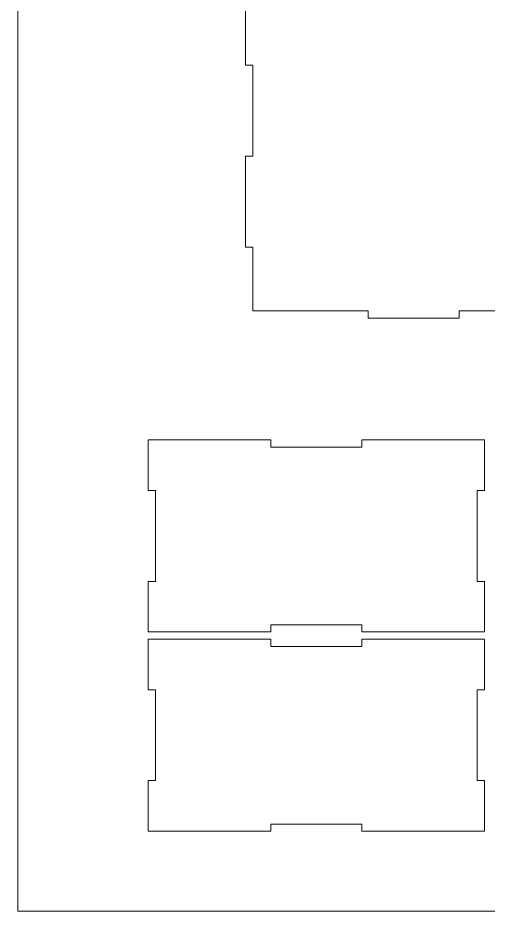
# Model space of a CAD drawing. Header units: millimetres. Extents: x 0 to 802, y 0 to 796.
# Drawn here: x 0 to 195.8, y 0 to 372.1 of the extents above; entities that cross this region are included whole.
import ezdxf

# ---------------------------------------------------------------- set-up
doc = ezdxf.new("R2010")
doc.units = ezdxf.units.MM
doc.header["$MEASUREMENT"] = 0
doc.layers.add('Laag 1', color=7, linetype='Continuous', lineweight=0)

# ---------------------------------------------------------------- blocks, each defined once
blk = doc.blocks.new('Block_0')
at = {"layer": 'Laag 1'}
blk.add_lwpolyline([(0, 795.51), (801.99, 795.51), (801.99, 0), (0, 0)], close=True, dxfattribs=at)

msp = doc.modelspace()

# ---------------------------------------------------------------- linework, layer by layer
at = {"layer": 'Laag 1', "color": 1, "lineweight": 15, "true_color": 0xff0000}
msp.add_lwpolyline([(94.82, 390.25), (94.82, 352.37), (97.82, 352.37), (97.82, 314.5), (94.82, 314.5), (94.82, 276.62), (97.82, 276.62), (97.82, 250.06), (145.88, 250.06), (145.88, 247.06), (183.75, 247.06), (183.75, 250.06), (221.63, 250.06), (231.82, 250.06), (231.82, 276.62), (234.82, 276.62), (234.82, 314.5), (231.82, 314.5), (231.82, 352.37), (234.82, 352.37), (234.82, 390.25)], dxfattribs=at)
for points in [[(54.32, 196.28), (54.32, 175.22), (57.32, 175.22), (57.32, 137.35), (54.32, 137.35), (54.32, 116.28), (105.38, 116.28), (105.38, 119.28), (143.25, 119.28), (143.25, 116.28), (181.13, 116.28), (194.32, 116.28), (194.32, 137.35), (191.32, 137.35), (191.32, 175.22), (194.32, 175.22), (194.32, 196.28), (143.25, 196.28), (143.25, 193.28), (105.38, 193.28), (105.38, 196.28), (67.5, 196.28)], [(54.32, 113.28), (54.32, 92.22), (57.32, 92.22), (57.32, 54.35), (54.32, 54.35), (54.32, 33.28), (105.38, 33.28), (105.38, 36.28), (143.25, 36.28), (143.25, 33.28), (181.13, 33.28), (194.32, 33.28), (194.32, 54.35), (191.32, 54.35), (191.32, 92.22), (194.32, 92.22), (194.32, 113.28), (143.25, 113.28), (143.25, 110.28), (105.38, 110.28), (105.38, 113.28), (67.5, 113.28)]]:
    msp.add_lwpolyline(points, close=True, dxfattribs=at)

# ---------------------------------------------------------------- block references
at = {"layer": 'Laag 1'}
msp.add_blockref('Block_0', (0, 0), dxfattribs=at)

doc.saveas('drawing.dxf')
